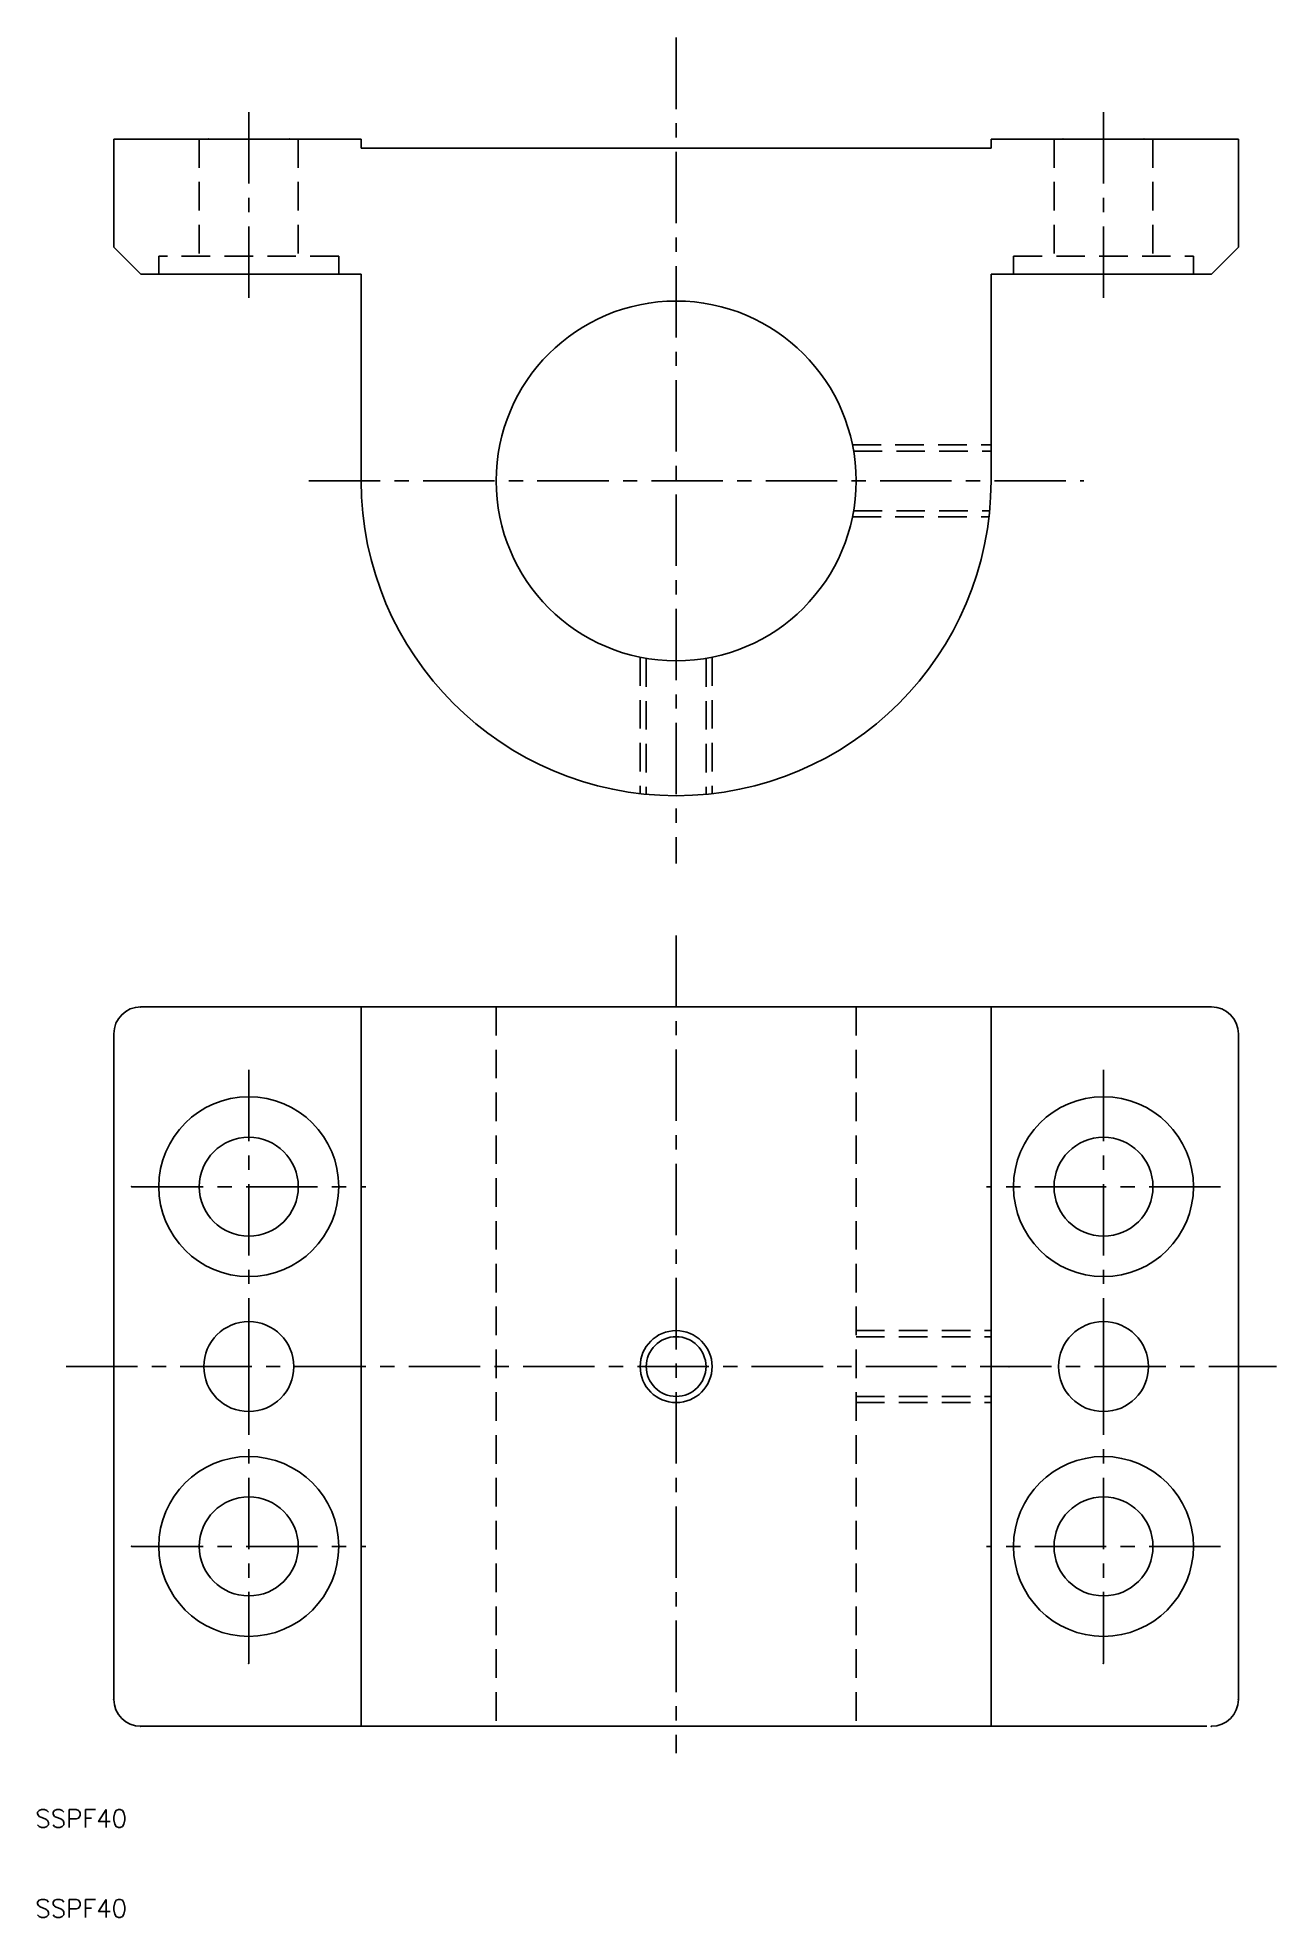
# Model space of a CAD drawing. Extents: x -21 to 117, y 27 to 236.
import ezdxf

# ---------------------------------------------------------------- set-up
doc = ezdxf.new("R2010")
doc.units = 0
doc.header["$LTSCALE"] = 0.25
doc.linetypes.add('CENTER', pattern=[50.8, 31.75, -6.35, 6.35, -6.35])
doc.linetypes.add('DASHED', pattern=[19.05, 12.7, -6.35])
doc.layers.get('0').update_dxf_attribs({"linetype": 'CONTINUOUS'})
doc.layers.add('CENTER', color=1, linetype='CENTER')
doc.styles.get("Standard").update_dxf_attribs({"font": 'txt.shx', "bigfont": 'extfont.shx'})

msp = doc.modelspace()

# ---------------------------------------------------------------- linework, layer by layer
for p, q in [((-12.25, 224.66), (15.25, 224.66)), ((-12.25, 224.66), (-12.25, 212.66)), ((15.25, 224.66), (15.25, 223.66)), ((15.25, 223.66), (85.25, 223.66)), ((85.25, 223.66), (85.25, 224.66)), ((85.25, 224.66), (112.75, 224.66)), ((112.75, 224.66), (112.75, 212.66)), ((-12.25, 212.66), (-9.25, 209.66)), ((112.75, 212.66), (109.75, 209.66)), ((-9.25, 209.66), (15.25, 209.66)), ((15.25, 186.66), (15.25, 209.66)), ((85.25, 186.66), (85.25, 209.66)), ((109.75, 209.66), (85.25, 209.66)), ((-9.25, 128.18), (109.75, 128.18)), ((15.25, 128.18), (15.25, 48.18)), ((85.25, 128.18), (85.25, 48.18)), ((-12.25, 125.18), (-12.25, 51.18)), ((112.75, 125.18), (112.75, 51.18)), ((-9.25, 48.18), (109.25, 48.18))]:
    msp.add_line(p, q)
at = {"color": 3, "linetype": 'DASHED'}
for p, q in [((-2.75, 224.66), (-2.75, 211.66)), ((8.25, 224.66), (8.25, 211.66)), ((92.25, 224.66), (92.25, 211.66)), ((103.25, 224.66), (103.25, 211.66)), ((12.75, 211.66), (-7.25, 211.66)), ((-7.25, 211.66), (-7.25, 209.66)), ((12.75, 211.66), (12.75, 209.66)), ((87.75, 211.66), (107.75, 211.66)), ((87.75, 211.66), (87.75, 209.66)), ((107.75, 211.66), (107.75, 209.66)), ((69.85, 190.66), (85.25, 190.66)), ((69.97, 189.98), (85.25, 189.98)), ((69.85, 182.66), (85.02, 182.66)), ((69.97, 183.33), (85.09, 183.33)), ((46.25, 167.06), (46.25, 151.89)), ((46.93, 166.94), (46.93, 151.82)), ((53.57, 166.94), (53.57, 151.82)), ((54.25, 167.06), (54.25, 151.89)), ((30.25, 128.18), (30.25, 48.18)), ((70.25, 128.18), (70.25, 48.18)), ((70.25, 92.18), (85.25, 92.18)), ((70.25, 91.5), (85.25, 91.5)), ((70.25, 84.85), (85.25, 84.85)), ((70.25, 84.18), (85.25, 84.18))]:
    msp.add_line(p, q, dxfattribs=at)
for centre, radius in [((50.25, 186.66), 20), ((2.75, 108.18), 10), ((97.75, 108.18), 10), ((2.75, 108.18), 5.5), ((97.75, 108.18), 5.5), ((2.75, 88.18), 5), ((97.75, 88.18), 5), ((50.25, 88.18), 3.32), ((2.75, 68.18), 10), ((97.75, 68.18), 10), ((2.75, 68.18), 5.5), ((97.75, 68.18), 5.5)]:
    msp.add_circle(centre, radius)
at = {"color": 3}
msp.add_circle((50.25, 88.18), 4, dxfattribs=at)
for centre, radius, start, end in [((50.25, 186.66), 35, 180, 0), ((-9.25, 125.18), 3, 90, 180), ((109.75, 125.18), 3, 0, 90), ((-9.25, 51.18), 3, 180, 270), ((109.75, 51.18), 3, 270, 0)]:
    msp.add_arc(centre, radius, start, end)
at = {"color": 3, "linetype": 'DASHED'}
for p in [(-1.75, 224.66), (7.25, 224.66), (93.25, 224.66), (102.25, 224.66), (-7.25, 209.66), (-7.25, 209.66), (12.75, 209.66), (87.75, 209.66), (107.75, 209.66), (107.75, 209.66)]:
    msp.add_point(p, dxfattribs=at)
for p in [(-9.25, 128.18), (15.25, 128.18), (85.25, 128.18), (-10.25, 108.18), (87.25, 88.18), (-10.25, 68.18), (2.75, 55.18), (97.75, 55.18), (-12.25, 51.18), (112.75, 51.18), (-9.25, 48.18), (109.75, 48.18), (109.75, 48.18)]:
    msp.add_point(p)
at = {"layer": 'CENTER', "color": 1, "linetype": 'CENTER'}
for p, q in [((50.25, 235.95), (50.25, 144.13)), ((2.75, 227.66), (2.75, 206.66)), ((97.75, 227.66), (97.75, 206.66)), ((9.42, 186.66), (95.56, 186.66)), ((50.25, 136.13), (50.25, 45.18)), ((2.75, 121.18), (2.75, 88.18)), ((97.75, 121.18), (97.75, 88.18)), ((-10.25, 108.18), (15.75, 108.18)), ((110.75, 108.18), (84.75, 108.18)), ((-17.56, 88.18), (116.97, 88.18)), ((2.75, 55.18), (2.75, 88.18)), ((97.75, 55.18), (97.75, 88.18)), ((-10.25, 68.18), (15.75, 68.18)), ((110.75, 68.18), (84.75, 68.18))]:
    msp.add_line(p, q, dxfattribs=at)

# ---------------------------------------------------------------- texts
for p in [(-20.98, 36.93), (-20.98, 26.93)]:
    msp.add_text('SSPF40', height=2).set_placement(p)

doc.saveas('drawing.dxf')
